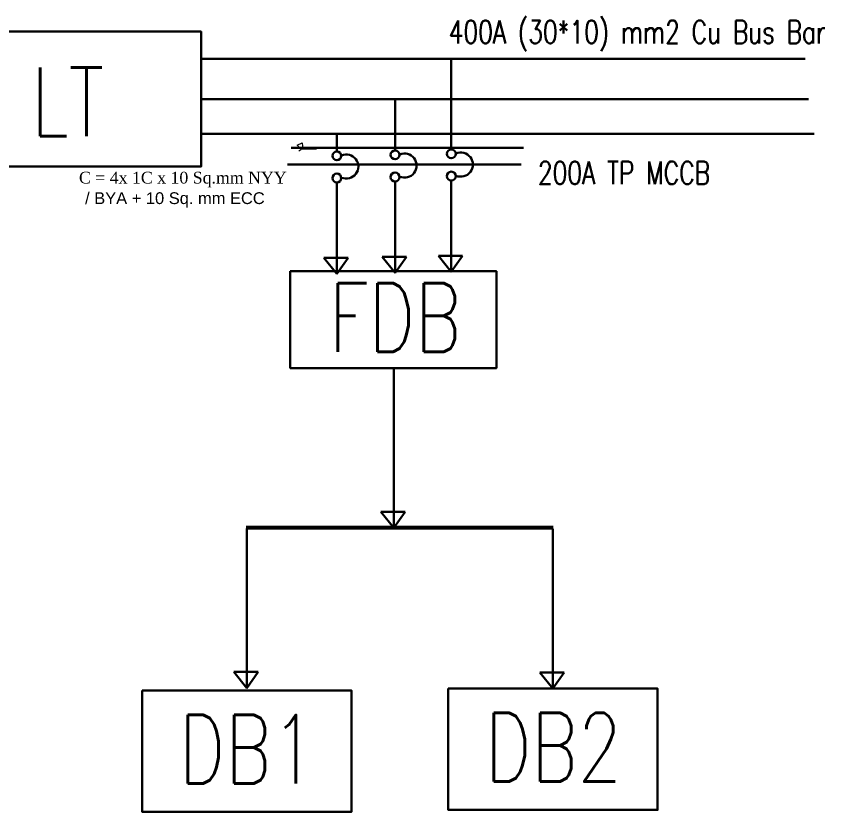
# Model space of a CAD drawing. Header units: inches. Extents: x 845 to 17085, y 908 to 10810.
# Drawn here: x 13884 to 15862, y 8108 to 10055 of the extents above; entities that cross this region are included whole.
import ezdxf
from ezdxf.enums import TextEntityAlignment as Align

# ---------------------------------------------------------------- set-up
doc = ezdxf.new("R2010")
doc.units = ezdxf.units.IN
doc.header["$LTSCALE"] = 15
doc.header["$MEASUREMENT"] = 0
doc.linetypes.add('DASHED2', pattern=[0.375, 0.25, -0.125])
for name, color, linetype, lineweight in [('ETEXT', 152, 'Continuous', 5), ('L-TXT', 255, 'Continuous', 9), ('SLD', 140, 'Continuous', 9)]:
    doc.layers.add(name, color=color, linetype=linetype, lineweight=lineweight)
doc.layers.add('Text', color=255, linetype='Continuous')
doc.styles.add('JASIM', font='times.ttf')
doc.styles.get("Standard").update_dxf_attribs({"font": 'arial.ttf'})
doc.styles.add('STYLE3', font='romans.shx', dxfattribs={"width": 0.75})

msp = doc.modelspace()

# ---------------------------------------------------------------- linework, layer by layer
at = {"layer": 'ETEXT', "color": 7, "lineweight": 5}
for p, q in [((14571.23, 9738.91), (14583.51, 9745.05)), ((14582.02, 9730.44), (14618.15, 9730.44))]:
    msp.add_line(p, q, dxfattribs=at)
for centre, radius, start, end in [((14598.51, 9762.54), 36.09, 220.89218, 242.80254), ((14570.8, 9738.96), 14.09, 288.72244, 25.57869)]:
    msp.add_arc(centre, radius, start, end, dxfattribs=at)
at = {"layer": 'SLD', "lineweight": 30}
for p, q in [((14336.19, 9950.23), (15814.03, 9950.23)), ((14948.2, 9728.8), (14948.2, 9947.79)), ((14336.19, 9851.81), (15821.52, 9851.81)), ((14810.64, 9726.39), (14810.64, 9851.81)), ((14336.19, 9766.52), (15835.78, 9766.52)), ((14668.26, 9723.98), (14668.26, 9766.52)), ((14556.38, 9732.51), (15124.4, 9732.51)), ((14547.34, 9691.83), (15119.23, 9691.83)), ((14948.2, 9652.61), (14948.2, 9429.12)), ((14668.26, 9647.79), (14668.26, 9424.29)), ((14810.64, 9650.2), (14810.64, 9426.71)), ((14695.88, 9463.78), (14636.59, 9463.78)), ((14636.59, 9463.78), (14668.26, 9424.29)), ((14668.26, 9424.29), (14695.88, 9463.78)), ((14838.26, 9466.19), (14778.98, 9466.19)), ((14778.98, 9466.19), (14810.64, 9426.71)), ((14810.64, 9426.71), (14838.26, 9466.19)), ((14975.82, 9468.6), (14916.53, 9468.6)), ((14916.53, 9468.6), (14948.2, 9429.12)), ((14948.2, 9429.12), (14975.82, 9468.6)), ((14681.71, 9430.7), (14806.27, 9430.7)), ((14806.27, 9430.7), (14935.4, 9430.7)), ((14807.43, 9193.75), (14807.43, 8802.96)), ((14835.04, 8842.44), (14775.76, 8842.44)), ((14775.76, 8842.44), (14807.43, 8802.96)), ((14807.43, 8802.96), (14835.04, 8842.44)), ((14447.96, 8801.61), (14447.96, 8410.82)), ((15196.64, 8800.24), (15196.64, 8409.45)), ((14475.58, 8450.3), (14416.29, 8450.3)), ((14416.29, 8450.3), (14447.96, 8410.82)), ((14447.96, 8410.82), (14475.58, 8450.3)), ((15224.25, 8448.93), (15164.97, 8448.93)), ((15164.97, 8448.93), (15196.64, 8409.45)), ((15196.64, 8409.45), (15224.25, 8448.93))]:
    msp.add_line(p, q, dxfattribs=at)
at = {"layer": 'SLD', "lineweight": 53}
msp.add_line((15197.59, 8802.96), (14446.79, 8802.96), dxfattribs=at)
at = {"layer": 'SLD', "linetype": 'DASHED2', "lineweight": 30}
msp.add_line((14807.43, 8802.96), (15197.59, 8802.96), dxfattribs=at)
at = {"layer": 'SLD', "lineweight": 30}
for points in [[(13706.6, 10017.01), (14336.19, 10017.01), (14336.19, 9686.6), (13706.6, 9686.6)], [(14554.19, 9430.7), (15058.34, 9430.7), (15058.34, 9193.75), (14554.19, 9193.75)], [(14940.47, 8409.45), (15452.8, 8409.45), (15452.8, 8112.88), (14940.47, 8112.88)], [(14191.8, 8404.61), (14704.13, 8404.61), (14704.13, 8108.04), (14191.8, 8108.04)]]:
    msp.add_lwpolyline(points, close=True, dxfattribs=at)
for centre in [(14668.26, 9713.1), (14810.64, 9715.51), (14948.2, 9717.93), (14810.64, 9661.08), (14948.2, 9663.49), (14668.26, 9658.67)]:
    msp.add_circle(centre, 10.88, dxfattribs=at)
for centre in [(14691.36, 9686.84), (14833.74, 9689.25), (14971.29, 9691.66)]:
    msp.add_arc(centre, 29.56, 247.03107, 112.96893, dxfattribs=at)

# ---------------------------------------------------------------- texts
at = {"layer": 'ETEXT', "color": 7, "lineweight": 5, "style": 'JASIM'}
msp.add_text('C = 4x 1C x 10 Sq.mm NYY', height=28.8, dxfattribs=at).set_placement((14037.46, 9645.3))
at = {"layer": 'L-TXT', "linetype": 'DASHED2', "lineweight": 211, "insert": (14041.27, 9623.9), "char_height": 28.8, "width": 471.4016, "attachment_point": 1}
msp.add_mtext(' / BYA + 10 Sq. mm ECC', dxfattribs=at)
at = {"layer": 'Text', "style": 'STYLE3', "width": 0.75}
for s, height, p in [('400A (30*10) mm2 Cu Bus Bar', 56, (15402.71, 10016.14)), ('LT', 168, (14009.83, 9845.3)), ('200A TP MCCB', 56, (15370.64, 9671.4)), ('FDB', 168, (14810.94, 9317.6)), ('DB2', 168, (15197.87, 8266.17)), ('DB1', 168, (14449.2, 8261.33))]:
    msp.add_text(s, height=height, dxfattribs=at).set_placement(p, align=Align.MIDDLE_CENTER)

doc.saveas('drawing.dxf')
